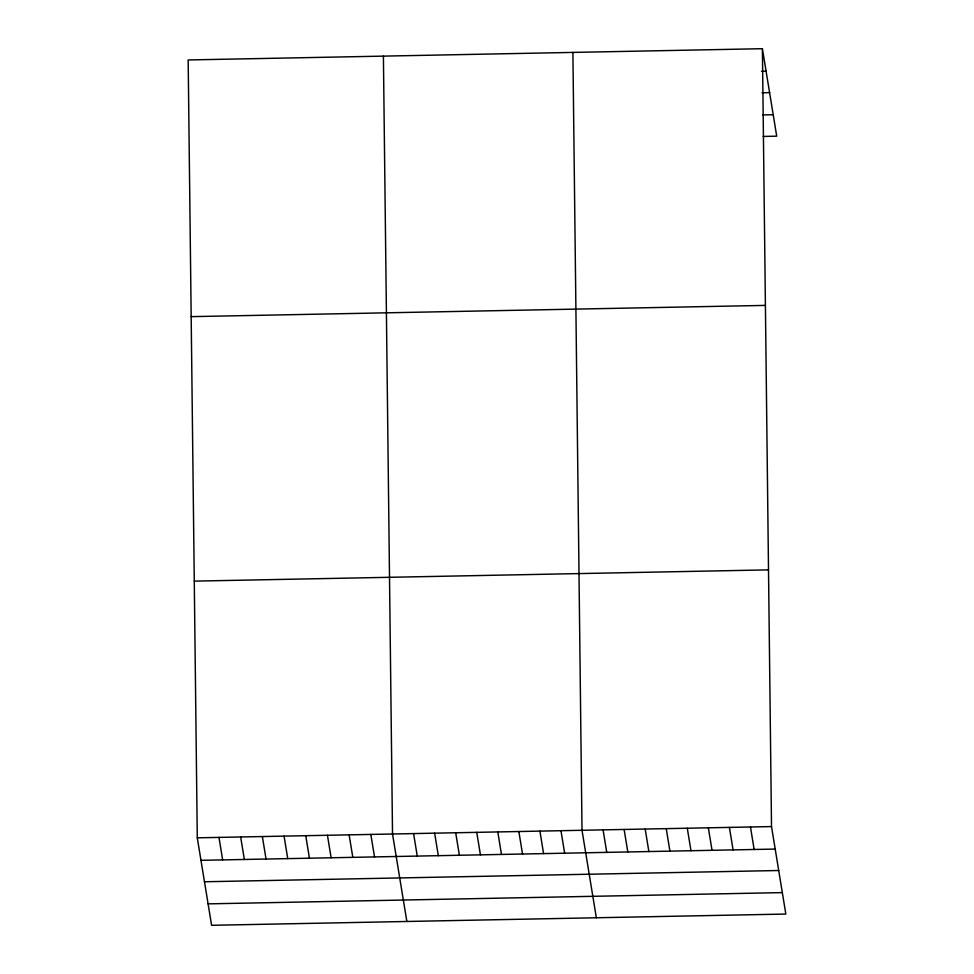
<?xml version="1.0" encoding="UTF-8"?>
<svg xmlns="http://www.w3.org/2000/svg" width="974" height="974" viewBox="0 0 974 974"><rect width="100%" height="100%" fill="white"/><g stroke="black" fill="none" stroke-linecap="round" stroke-linejoin="round"><path stroke-width="1.46" d="M762.399 48.7L188.165 59.95L197.284 837.823L211.602 925.3L785.835 914.05L771.518 826.573L762.399 48.7L776.716 136.177L763.178 136.433M761.571 71.285L766.075 71.199M762.07 92.786L769.594 92.64M762.679 114.932L773.21 114.725M191.172 316.647L765.406 305.398M194.276 581.125L768.51 569.875M197.284 837.823L771.518 826.573M200.961 860.322L775.207 849.072M204.479 881.762L778.713 870.513M208.095 903.86L782.329 892.61M750.467 826.987L754.144 849.486M729.404 827.401L733.093 849.9M708.354 827.815L712.031 850.314M687.291 828.229L690.98 850.728M666.24 828.643L669.929 851.13M645.19 829.057L648.867 851.544M624.127 829.471L627.816 851.958M603.076 829.872L606.753 852.372M596.344 917.764L582.014 830.286L572.895 52.413M560.963 830.7L564.652 853.2M539.913 831.114L543.589 853.614M518.85 831.528L522.539 854.028M497.799 831.942L501.476 854.429M476.749 832.356L480.426 854.843M455.686 832.77L459.375 855.257M434.635 833.172L438.312 855.671M413.573 833.586L417.262 856.085M406.852 921.477L392.522 834L383.403 56.127M370.826 834.426L374.515 856.925M349.13 834.852L352.819 857.351M327.447 835.278L331.123 857.777M305.751 835.704L309.428 858.191M284.055 836.13L287.744 858.618M262.359 836.556L266.048 859.044M240.663 836.983L244.352 859.47M218.98 837.396L222.656 859.896"/></g></svg>
